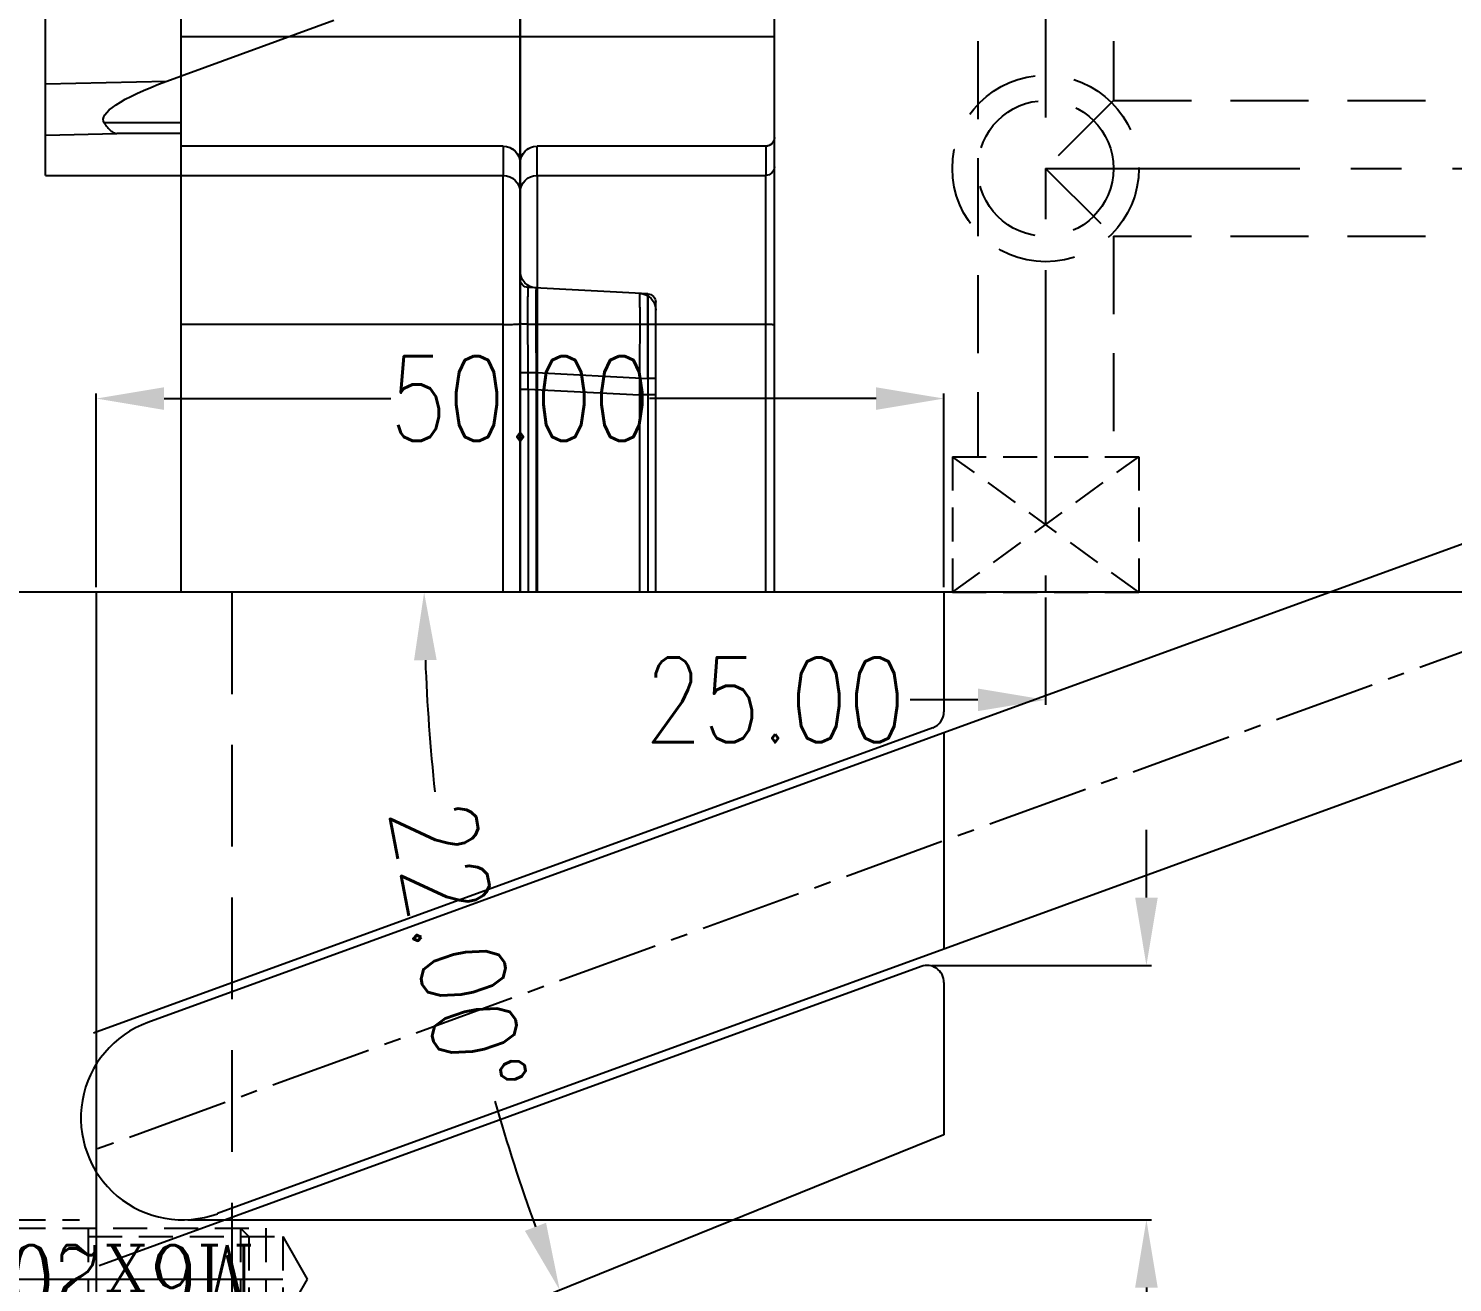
# Model space of a CAD drawing. Header units: millimetres. Extents: x 29875 to 31218, y -21313 to -20364.
# Drawn here: x 30137.7 to 30221.7, y -20762.9 to -20689 of the extents above; entities that cross this region are included whole.
import ezdxf

# ---------------------------------------------------------------- set-up
doc = ezdxf.new("R2010")
doc.units = ezdxf.units.MM
doc.header["$LTSCALE"] = 8
for name, pattern in [('CENTER', [2, 1.25, -0.25, 0.25, -0.25]), ('CENTER2', [1.125, 0.75, -0.125, 0.125, -0.125]), ('HIDDEN', [0.375, 0.25, -0.125])]:
    doc.linetypes.add(name, pattern=pattern)
doc.layers.get('DEFPOINTS').update_dxf_attribs({"color": 6})
for name, color, linetype in [('Cav-cor', 30, 'Continuous'), ('PIN', 5, 'Continuous'), ('SCREW', 52, 'HIDDEN'), ('SLIDE', 6, 'Continuous'), ('WT', 4, 'Continuous')]:
    doc.layers.add(name, color=color, linetype=linetype)
doc.layers.add('dim', color=3, linetype='Continuous', lineweight=15)
doc.styles.add('ROMANC', font='RomanC.ttf', dxfattribs={"width": 0.8, "height": 7})
doc.styles.get("Standard").update_dxf_attribs({"font": 'txt.shx', "width": 0.8, "bigfont": 'chineset.shx'})
doc.dimstyles.new('ISO-25', dxfattribs={"dimtxt": 5, "dimasz": 4, "dimexe": 0.3, "dimexo": 0.3, "dimtad": 0, "dimzin": 1, "dimdsep": 46, "dimtxsty": 'Standard', "dimcen": 0, "dimclrd": 3, "dimclre": 3, "dimclrt": 3, "dimazin": 0, "dimtfac": 1, "dimtofl": 0, "dimtmove": 0, "dimatfit": 0, "dimfxl": 0, "dimarcsym": 0})

# ---------------------------------------------------------------- blocks, each defined once
blk = doc.blocks.new('*D27080')
at = {"layer": 'DEFPOINTS', "color": 0}
for p in [(30191.706, -20710.812), (30141.706, -20722.239), (30191.706, -20722.239)]:
    blk.add_point(p, dxfattribs=at)
at = {"layer": 'dim', "color": 3, "lineweight": -2}
for p, q in [((30141.706, -20721.939), (30141.706, -20710.512)), ((30145.706, -20710.812), (30159.081, -20710.812)), ((30187.706, -20710.812), (30174.331, -20710.812)), ((30191.706, -20721.939), (30191.706, -20710.512))]:
    blk.add_line(p, q, dxfattribs=at)
at = {"layer": 'dim', "color": 3}
for points in [[(30145.706, -20710.146), (30145.706, -20711.479), (30141.706, -20710.812)], [(30187.706, -20711.479), (30187.706, -20710.146), (30191.706, -20710.812)]]:
    blk.add_solid(points, dxfattribs=at)
at = {"layer": 'dim', "color": 3, "insert": (30166.706, -20710.812), "char_height": 5, "attachment_point": 5}
blk.add_mtext('50.00', dxfattribs=at)
blk = doc.blocks.new('*D27081')
at = {"layer": 'DEFPOINTS', "color": 0}
for p in [(30116.706, -20722.239), (30222.706, -20722.239), (30161.357, -20730.539), (30191.706, -20754.239), (30132.706, -20778.076)]:
    blk.add_point(p, dxfattribs=at)
at = {"layer": 'dim', "color": 3, "lineweight": -2}
for start, end in [(182.08614, 186.14855), (195.85145, 199.91386)]:
    blk.add_arc((30270.909, -20722.239), 109.866, start, end, dxfattribs=at)
at = {"layer": 'dim', "color": 3}
for points in [[(30161.782, -20726.226), (30160.449, -20726.25), (30161.043, -20722.239)], [(30166.99, -20759.898), (30168.235, -20759.421), (30169.043, -20763.395)]]:
    blk.add_solid(points, dxfattribs=at)
at = {"layer": 'dim', "color": 3, "insert": (30163.061, -20743.202), "char_height": 5, "attachment_point": 5, "rotation": 281}
blk.add_mtext('22.00%%d', dxfattribs=at)
blk = doc.blocks.new('*D27083')
at = {"layer": 'DEFPOINTS', "color": 0}
for p in [(30116.405, -20722.239), (30141.706, -20722.239), (30141.706, -20772.239)]:
    blk.add_point(p, dxfattribs=at)
at = {"layer": 'dim', "color": 3, "lineweight": -2}
for p, q in [((30141.406, -20722.239), (30116.105, -20722.239)), ((30116.405, -20726.239), (30116.405, -20739.614)), ((30116.405, -20768.239), (30116.405, -20754.864)), ((30141.406, -20772.239), (30116.105, -20772.239))]:
    blk.add_line(p, q, dxfattribs=at)
at = {"layer": 'dim', "color": 3}
for points in [[(30117.072, -20726.239), (30115.738, -20726.239), (30116.405, -20722.239)], [(30115.738, -20768.239), (30117.072, -20768.239), (30116.405, -20772.239)]]:
    blk.add_solid(points, dxfattribs=at)
at = {"layer": 'dim', "color": 3, "insert": (30116.405, -20747.239), "char_height": 5, "attachment_point": 5, "rotation": 90}
blk.add_mtext('50.00', dxfattribs=at)
blk = doc.blocks.new('*D27122')
at = {"layer": 'DEFPOINTS', "color": 0}
for p in [(30190.706, -20744.246), (30203.651, -20744.246), (30146.798, -20759.246)]:
    blk.add_point(p, dxfattribs=at)
at = {"layer": 'dim', "color": 3, "lineweight": -2}
for p, q in [((30203.651, -20740.246), (30203.651, -20736.246)), ((30191.006, -20744.246), (30203.951, -20744.246)), ((30147.098, -20759.246), (30203.951, -20759.246)), ((30203.651, -20763.246), (30203.651, -20767.246))]:
    blk.add_line(p, q, dxfattribs=at)
at = {"layer": 'dim', "color": 3}
for points in [[(30202.985, -20740.246), (30204.318, -20740.246), (30203.651, -20744.246)], [(30204.318, -20763.246), (30202.985, -20763.246), (30203.651, -20759.246)]]:
    blk.add_solid(points, dxfattribs=at)
at = {"layer": 'dim', "color": 3, "insert": (30203.651, -20774.537), "char_height": 5, "attachment_point": 5, "rotation": 90}
blk.add_mtext('15.00', dxfattribs=at)
blk = doc.blocks.new('20160817.140339')
at = {"linetype": 'HIDDEN'}
for p, q in [((1.5, 5), (1.5, 15)), ((8.5, 5), (8.5, 15)), ((-0.5, 5), (10.5, 5)), ((-0.5, -3), (-0.5, 5)), ((10.5, -3), (10.5, 5))]:
    blk.add_line(p, q, dxfattribs=at)
at = {"layer": 'SCREW', "linetype": 'Continuous'}
for p, q in [((2.5, 27), (5, 28.43)), ((5, 28.43), (7.5, 27)), ((0, 0), (1, -1))]:
    blk.add_line(p, q, dxfattribs=at)
at = {"layer": 'SCREW', "linetype": 'CENTER2', "ltscale": 5}
blk.add_line((5, -3), (5, 28.43), dxfattribs=at)
at = {"layer": 'SCREW'}
for p, q in [((2.5, 27), (7.5, 27)), ((2.5, 15.517), (2.5, 27)), ((7.5, 15.517), (7.5, 27)), ((2, 26), (8, 26)), ((2, 5), (2, 26)), ((8, 5), (8, 26)), ((2.5, 25), (2, 24.5)), ((2, 24.5), (8, 24.5)), ((2.5, 25), (7.5, 25)), ((7.5, 25), (8, 24.5)), ((2, 15.517), (8, 15.517)), ((0, 0), (0, 5)), ((10, 0), (10, 5)), ((0, 0), (10, 0)), ((10, 0), (9, -1)), ((1, -1), (9, -1))]:
    blk.add_line(p, q, dxfattribs=at)
at = {"layer": 'dim', "style": 'ROMANC', "width": 0.8}
blk.add_text('M6x20L', height=4.0648, rotation=270, dxfattribs=at).set_placement((3.009, 25.398))
blk = doc.blocks.new('20150513.114825')
at = {"layer": 'WT', "color": 125, "linetype": 'HIDDEN'}
for p, q in [((-5.5, 8), (5.5, 8)), ((5.5, 8), (-5.5, 0)), ((-5.5, 8), (5.5, 0)), ((-5.5, 0), (-5.5, 8)), ((5.5, 0), (5.5, 8)), ((-5.5, 0), (5.5, 0))]:
    blk.add_line(p, q, dxfattribs=at)
blk = doc.blocks.new('*D27699')
at = {"layer": 'DEFPOINTS', "color": 0}
for p in [(30197.706, -20722.239), (30222.706, -20722.239), (30197.706, -20728.58)]:
    blk.add_point(p, dxfattribs=at)
at = {"layer": 'dim', "color": 3, "lineweight": -2}
for p, q in [((30197.706, -20722.539), (30197.706, -20728.88)), ((30222.706, -20722.539), (30222.706, -20728.88)), ((30193.706, -20728.58), (30189.706, -20728.58)), ((30226.706, -20728.58), (30230.706, -20728.58))]:
    blk.add_line(p, q, dxfattribs=at)
at = {"layer": 'dim', "color": 3}
for points in [[(30193.706, -20729.247), (30193.706, -20727.914), (30197.706, -20728.58)], [(30226.706, -20727.914), (30226.706, -20729.247), (30222.706, -20728.58)]]:
    blk.add_solid(points, dxfattribs=at)
at = {"layer": 'dim', "color": 3, "insert": (30181.748, -20728.58), "char_height": 5, "attachment_point": 5}
blk.add_mtext('25.00', dxfattribs=at)
blk = doc.blocks.new('20160903.150404')
at = {"layer": 'Cav-cor', "color": 241}
for p, q in [((-15, 6.143), (-15, 36.46)), ((28, 5.642), (28, 36.46)), ((20, 11.501), (20, 22.915)), ((0, -0.474), (0, 15.087)), ((20.834, 11.196), (10.987, 14.795)), ((-15, 13.813), (13.674, 13.813)), ((13.674, 13.813), (20, 13.813)), ((20, 7.355), (20, 11.501)), ((28, 11.041), (20.834, 11.196)), ((20, 8.734), (24.53, 8.734)), ((20, 8.111), (23.789, 8.111)), ((28, 8.02), (23.789, 8.111)), ((-14.5, 7.369), (-1, 7.369)), ((-14.5, 7.369), (-14.5, 5.642)), ((-14.5, 7.355), (-1, 7.355)), ((-1, 5.642), (-1, 7.369)), ((1, 7.369), (20, 7.369)), ((1, 7.369), (1, 5.642)), ((1, 7.355), (20, 7.355)), ((20, -18.949), (20, 7.355)), ((-15, -18.949), (-15, 6.143)), ((-1, 5.642), (-14.5, 5.642)), ((-14.5, -18.949), (-14.5, 5.642)), ((-1, 5.642), (-1, -18.949)), ((28, 5.642), (1, 5.642)), ((1, -18.949), (1, 5.642)), ((0, -18.949), (0, -0.474)), ((-7.531, -1.456), (-7.531, -1.467)), ((-7.526, -1.343), (-0.474, -0.974)), ((-8, -18.949), (-8, -1.843)), ((-14.5, -3.155), (-1, -3.155)), ((1, -3.155), (20, -3.155)), ((-8, -6.337), (-7.526, -6.337)), ((-0.948, -5.992), (-7.526, -6.337)), ((-7.526, -6.337), (-7.526, -18.949)), ((0, -5.992), (-0.948, -5.992)), ((-0.948, -5.992), (-0.948, -18.949)), ((-8, -7.31), (-7.052, -7.31)), ((-0.474, -6.966), (-7.052, -7.31)), ((-7.052, -7.31), (-7.052, -18.949)), ((0, -6.966), (-0.474, -6.966)), ((-0.474, -6.966), (-0.474, -18.949))]:
    blk.add_line(p, q, dxfattribs=at)
for centre, radius, start, end in [((-14.5, 7.869), 0.5, 180.00006, 270), ((-14.5, 7.855), 0.5, 180.04522, 270.03881), ((-1, 6.369), 1, 0.00005, 90), ((-0.999, 6.356), 0.999, 0.04204, 90.04199), ((1, 6.369), 1, 90, 179.99995), ((0.999, 6.356), 0.999, 89.95801, 179.95796), ((-1, 0), 1, 273, 0), ((-0.5, -0.474), 0.5, 273, 0), ((-7, -2.317), 1, 93, 180), ((-7.5, -1.843), 0.5, 93, 180)]:
    blk.add_arc(centre, radius, start, end, dxfattribs=at)
for centre, major_axis, ratio, start_param, end_param in [((12.569, 11.351), (12.013, -2.493), 0.166197, 6.218291, 7.130275), ((-14.5, 6.143), (0, 0.501), 0.99863, 1.570796, 3.141593), ((-1, 4.641), (0, 1.001), 0.99863, 4.712389, 6.283185), ((1, 4.641), (0, -1.001), 0.99863, 3.141593, 4.712389)]:
    blk.add_ellipse(centre, major_axis=major_axis, ratio=ratio, start_param=start_param, end_param=end_param, dxfattribs=at)
for points, knots in [([(24.53, 8.734), (24.474, 8.647), (24.362, 8.491), (24.178, 8.296), (23.99, 8.163), (23.853, 8.119), (23.789, 8.111)], [0, 0, 0, 0, 0.311423, 0.577845, 0.803369, 1, 1, 1, 1]), ([(-7.526, -6.337), (-7.528, -6.012), (-7.531, -5.375), (-7.534, -4.59), (-7.535, -3.99), (-7.536, -3.571), (-7.537, -3.179), (-7.537, -2.817), (-7.537, -2.489), (-7.536, -2.198), (-7.536, -1.947), (-7.535, -1.764), (-7.533, -1.639), (-7.533, -1.562), (-7.532, -1.502), (-7.531, -1.468), (-7.531, -1.456)], [0, 0, 0, 0, 0.199538, 0.391451, 0.482224, 0.568352, 0.649002, 0.723397, 0.790817, 0.850616, 0.902217, 0.945122, 0.963184, 0.978926, 0.992309, 1, 1, 1, 1]), ([(-7.531, -1.467), (-7.535, -1.68), (-7.537, -2.265), (-7.537, -3.338), (-7.533, -4.748), (-7.529, -5.786), (-7.526, -6.337)], [0, 0, 0, 0, 0.131231, 0.360171, 0.661082, 1, 1, 1, 1]), ([(-7.526, -1.343), (-7.527, -1.343), (-7.527, -1.347), (-7.528, -1.351), (-7.528, -1.361), (-7.529, -1.373), (-7.529, -1.389), (-7.53, -1.416), (-7.531, -1.439), (-7.531, -1.456)], [0, 0, 0, 0, 0.017064, 0.064565, 0.143048, 0.25256, 0.39309, 0.564596, 1, 1, 1, 1]), ([(-7.052, -7.31), (-7.056, -6.921), (-7.062, -6.156), (-7.067, -5.215), (-7.071, -4.495), (-7.073, -3.992), (-7.074, -3.522), (-7.074, -3.087), (-7.074, -2.694), (-7.073, -2.345), (-7.071, -2.043), (-7.069, -1.823), (-7.067, -1.674), (-7.065, -1.581), (-7.064, -1.503), (-7.062, -1.439), (-7.06, -1.388), (-7.058, -1.355), (-7.056, -1.336), (-7.055, -1.327), (-7.054, -1.322), (-7.053, -1.319), (-7.052, -1.319)], [0, 0, 0, 0, 0.195056, 0.382606, 0.47131, 0.555472, 0.634283, 0.706986, 0.772875, 0.83132, 0.881757, 0.923702, 0.941363, 0.956758, 0.96985, 0.98061, 0.989014, 0.99504, 0.997161, 0.998687, 0.999623, 1, 1, 1, 1]), ([(-0.948, -0.999), (-0.947, -0.999), (-0.946, -1.001), (-0.945, -1.005), (-0.944, -1.013), (-0.942, -1.029), (-0.94, -1.056), (-0.938, -1.098), (-0.936, -1.151), (-0.935, -1.216), (-0.933, -1.293), (-0.931, -1.418), (-0.929, -1.601), (-0.927, -1.852), (-0.926, -2.142), (-0.926, -2.471), (-0.926, -2.833), (-0.927, -3.225), (-0.929, -3.644), (-0.933, -4.245), (-0.938, -5.03), (-0.944, -5.667), (-0.948, -5.992)], [0, 0, 0, 0, 0.000383, 0.001305, 0.002812, 0.004911, 0.010894, 0.019254, 0.029971, 0.043022, 0.058381, 0.076009, 0.117902, 0.168309, 0.226744, 0.292644, 0.365376, 0.444231, 0.528448, 0.61721, 0.804871, 1, 1, 1, 1]), ([(-0.474, -6.966), (-0.472, -6.576), (-0.469, -5.812), (-0.466, -4.87), (-0.465, -4.149), (-0.464, -3.646), (-0.463, -3.175), (-0.463, -2.741), (-0.463, -2.347), (-0.464, -1.998), (-0.464, -1.736), (-0.465, -1.552), (-0.466, -1.433), (-0.467, -1.327), (-0.467, -1.235), (-0.468, -1.157), (-0.469, -1.093), (-0.47, -1.048), (-0.471, -1.02), (-0.471, -1.004), (-0.472, -0.991), (-0.472, -0.982), (-0.473, -0.977), (-0.473, -0.974), (-0.474, -0.974)], [0, 0, 0, 0, 0.195077, 0.382725, 0.471486, 0.555711, 0.634584, 0.707338, 0.773261, 0.831719, 0.882145, 0.904192, 0.924057, 0.941694, 0.95706, 0.97012, 0.980844, 0.989206, 0.992497, 0.995192, 0.997288, 0.998786, 0.999687, 1, 1, 1, 1]), ([(-15, -3.181), (-15, -3.18), (-14.996, -3.177), (-14.989, -3.175), (-14.977, -3.173), (-14.952, -3.169), (-14.91, -3.165), (-14.849, -3.162), (-14.774, -3.159), (-14.689, -3.156), (-14.596, -3.155), (-14.532, -3.155), (-14.5, -3.155)], [0, 0, 0, 0, 0.007007, 0.022207, 0.046429, 0.079689, 0.172082, 0.296123, 0.447019, 0.619102, 0.806017, 1, 1, 1, 1]), ([(-1, -3.155), (-0.935, -3.155), (-0.807, -3.154), (-0.622, -3.151), (-0.451, -3.146), (-0.302, -3.14), (-0.193, -3.133), (-0.121, -3.127), (-0.079, -3.123), (-0.046, -3.118), (-0.022, -3.113), (-0.008, -3.109), (0, -3.105), (0, -3.102)], [0, 0, 0, 0, 0.194082, 0.380876, 0.55295, 0.703902, 0.827907, 0.878306, 0.920306, 0.953566, 0.977803, 0.992996, 1, 1, 1, 1]), ([(1, -3.155), (0.935, -3.155), (0.807, -3.154), (0.622, -3.151), (0.451, -3.146), (0.302, -3.14), (0.193, -3.133), (0.121, -3.127), (0.079, -3.123), (0.046, -3.118), (0.022, -3.113), (0.008, -3.109), (0, -3.105), (0, -3.102)], [0, 0, 0, 0, 0.194082, 0.380876, 0.55295, 0.703902, 0.827907, 0.878306, 0.920306, 0.953566, 0.977803, 0.992996, 1, 1, 1, 1])]:
    blk.add_open_spline(points, degree=3, knots=knots, dxfattribs=at)

msp = doc.modelspace()

# ---------------------------------------------------------------- linework, layer by layer
at = {"layer": 'Cav-cor', "color": 241}
for p, q in [((30166.706, -20512.239), (30166.706, -20722.239)), ((30222.706, -20722.239), (30116.706, -20722.239))]:
    msp.add_line(p, q, dxfattribs=at)
at = {"layer": 'PIN'}
for p, q in [((30257.667, -20706.508), (30144.746, -20747.608)), ((30261.771, -20717.784), (30148.85, -20758.884))]:
    msp.add_line(p, q, dxfattribs=at)
at = {"layer": 'PIN', "linetype": 'CENTER2'}
msp.add_line((30267.706, -20709.239), (30141.706, -20755.099), dxfattribs=at)
at = {"layer": 'PIN'}
msp.add_arc((30146.798, -20753.246), 6, 110, 290, dxfattribs=at)
at = {"layer": 'SLIDE'}
for p, q in [((30141.706, -20722.239), (30141.706, -20772.239)), ((30191.706, -20722.239), (30191.706, -20729.283)), ((30191.048, -20730.223), (30141.535, -20748.244)), ((30191.706, -20730.515), (30191.706, -20743.285)), ((30190.364, -20744.306), (30141.877, -20761.954)), ((30191.706, -20745.246), (30191.706, -20754.239)), ((30191.706, -20754.239), (30132.706, -20778.076))]:
    msp.add_line(p, q, dxfattribs=at)
at = {"layer": 'SLIDE', "linetype": 'HIDDEN', "ltscale": 3}
msp.add_line((30149.706, -20722.239), (30149.706, -20817.239), dxfattribs=at)
at = {"layer": 'SLIDE'}
for centre, start, end in [((30190.706, -20729.283), 290, 0), ((30190.706, -20745.246), 0, 110)]:
    msp.add_arc(centre, 1, start, end, dxfattribs=at)
at = {"layer": 'WT', "color": 125, "linetype": 'HIDDEN', "ltscale": 2.3}
for p, q in [((30193.706, -20655.239), (30193.706, -20714.239)), ((30201.706, -20655.239), (30201.706, -20693.239)), ((30201.706, -20693.239), (30197.706, -20697.239)), ((30201.706, -20693.239), (30239.706, -20693.239)), ((30197.706, -20697.239), (30201.706, -20701.239)), ((30201.706, -20701.239), (30233.706, -20701.239)), ((30201.706, -20701.239), (30201.706, -20714.239))]:
    msp.add_line(p, q, dxfattribs=at)
at = {"layer": 'WT', "color": 125, "linetype": 'CENTER', "ltscale": 1.5}
for p, q in [((30197.706, -20655.239), (30197.706, -20722.239)), ((30197.706, -20697.239), (30237.706, -20697.239))]:
    msp.add_line(p, q, dxfattribs=at)
at = {"layer": 'WT', "color": 125, "linetype": 'HIDDEN', "ltscale": 2.3}
for radius in [5.5, 4]:
    msp.add_circle((30197.706, -20697.239), radius, dxfattribs=at)

# ---------------------------------------------------------------- block references
at = {"layer": 'SCREW', "rotation": -90.00000000000001}
msp.add_blockref('20160817.140339', (30125.706, -20757.739), dxfattribs=at)
at = {"layer": 'WT', "xscale": -1}
msp.add_blockref('20160903.150404', (30166.706, -20703.29), dxfattribs=at)
at = {"layer": 'WT', "color": 125, "linetype": 'HIDDEN', "ltscale": 2.3, "xscale": -1, "rotation": -180}
msp.add_blockref('20150513.114825', (30197.706, -20714.239), dxfattribs=at)

# ---------------------------------------------------------------- dimensions: what is measured, and where the dimension line sits
at = {"layer": 'dim'}
for base, p1, p2, picture, middle in [((30191.706, -20710.812), (30141.706, -20722.239), (30191.706, -20722.239), '*D27080', (30166.706, -20710.812)), ((30197.706, -20728.58), (30222.706, -20722.239), (30197.706, -20722.239), '*D27699', (30181.748, -20728.58))]:
    dim = msp.add_linear_dim(base=base, p1=p1, p2=p2, dimstyle='ISO-25', dxfattribs=at)
    dim.commit()
    dim.dimension.update_dxf_attribs({"geometry": picture, "text_midpoint": middle})
for base, p1, p2, picture, middle in [((30116.405, -20722.239), (30141.706, -20772.239), (30141.706, -20722.239), '*D27083', (30116.405, -20747.239)), ((30203.651, -20744.246), (30146.798, -20759.246), (30190.706, -20744.246), '*D27122', (30203.651, -20774.537))]:
    dim = msp.add_linear_dim(base=base, p1=p1, p2=p2, angle=90, dimstyle='ISO-25', dxfattribs=at)
    dim.commit()
    dim.dimension.update_dxf_attribs({"geometry": picture, "text_midpoint": middle, "dimtype": 160})
dim = msp.add_angular_dim_2l(base=(30161.357, -20730.539), line1=((30222.706, -20722.239), (30116.706, -20722.239)), line2=((30191.706, -20754.239), (30132.706, -20778.076)), dimstyle='ISO-25', dxfattribs=at)
dim.commit()
dim.dimension.update_dxf_attribs({"geometry": '*D27081', "text_midpoint": (30163.061, -20743.202)})

doc.saveas('drawing.dxf')
